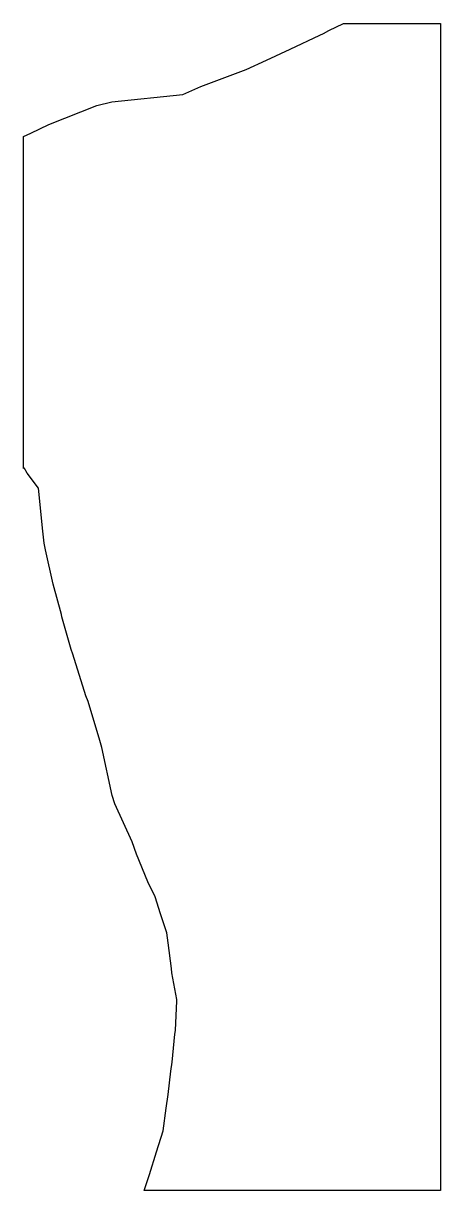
# Model space of a CAD drawing. Extents: x -138 to -20, y -101 to 230.
import ezdxf

# ---------------------------------------------------------------- set-up
doc = ezdxf.new("R2010")
doc.units = 0
doc.header["$MEASUREMENT"] = 0
doc.layers.add('VISIBLE', color=7, linetype='CONTINUOUS')

msp = doc.modelspace()

# ---------------------------------------------------------------- linework, layer by layer
at = {"layer": 'VISIBLE'}
for p, q in [((-51.72, 227.89), (-47.49, 229.91)), ((-47.49, 229.91), (-20, 229.91)), ((-20, 229.91), (-20, -101.22)), ((-62.6, 222.6), (-54.21, 226.59)), ((-54.21, 226.59), (-53.24, 227.04)), ((-53.24, 227.04), (-51.72, 227.89)), ((-69.38, 219.46), (-62.6, 222.6)), ((-75.16, 216.82), (-69.38, 219.46)), ((-87.95, 211.98), (-75.16, 216.82)), ((-93.11, 209.71), (-87.95, 211.98)), ((-113.16, 207.66), (-93.11, 209.71)), ((-131, 201.18), (-117.45, 206.61)), ((-117.45, 206.61), (-113.16, 207.66)), ((-138.26, 197.86), (-136.14, 198.73)), ((-136.14, 198.73), (-131, 201.18)), ((-138.26, 103.65), (-138.26, 197.86)), ((-138.01, 103.79), (-138.26, 103.65)), ((-137.18, 102.29), (-138.01, 103.79)), ((-133.93, 98.02), (-137.18, 102.29)), ((-132.71, 85.88), (-133.93, 98.02)), ((-132.32, 82.42), (-132.71, 85.88)), ((-131.97, 80.56), (-132.32, 82.42)), ((-129.84, 70.79), (-131.97, 80.56)), ((-127.47, 62.2), (-129.84, 70.79)), ((-127.37, 61.58), (-127.47, 62.2)), ((-124.7, 52.26), (-127.37, 61.58)), ((-124.28, 50.92), (-124.7, 52.26)), ((-120.51, 39.17), (-124.28, 50.92)), ((-119.94, 37.53), (-120.51, 39.17)), ((-116.62, 26.49), (-119.94, 37.53)), ((-116, 24.49), (-116.62, 26.49)), ((-113.08, 10.86), (-116, 24.49)), ((-112.34, 8.48), (-113.08, 10.86)), ((-107.45, -2.31), (-112.34, 8.48)), ((-106.16, -5.74), (-107.45, -2.31)), ((-103.02, -13.59), (-106.16, -5.74)), ((-100.91, -17.87), (-103.02, -13.59)), ((-99.42, -22.7), (-100.91, -17.87)), ((-97.64, -28.1), (-99.42, -22.7)), ((-97.25, -30.94), (-97.64, -28.1)), ((-96.3, -38.23), (-97.25, -30.94)), ((-96.23, -39.41), (-96.3, -38.23)), ((-94.73, -46.95), (-96.23, -39.41)), ((-95.13, -55.77), (-94.77, -47.39)), ((-94.77, -47.39), (-94.73, -46.95)), ((-95.31, -56.85), (-95.13, -55.77)), ((-96.13, -64.77), (-95.31, -56.85)), ((-96.43, -67.32), (-96.13, -64.77)), ((-97.19, -73.97), (-96.43, -67.32)), ((-97.79, -77.84), (-97.19, -73.97)), ((-98.64, -84.24), (-97.79, -77.84)), ((-100.57, -90.18), (-98.64, -84.24)), ((-102.52, -96.65), (-100.57, -90.18)), ((-104.04, -101.22), (-102.52, -96.65)), ((-20, -101.22), (-104.04, -101.22))]:
    msp.add_line(p, q, dxfattribs=at)

doc.saveas('drawing.dxf')
